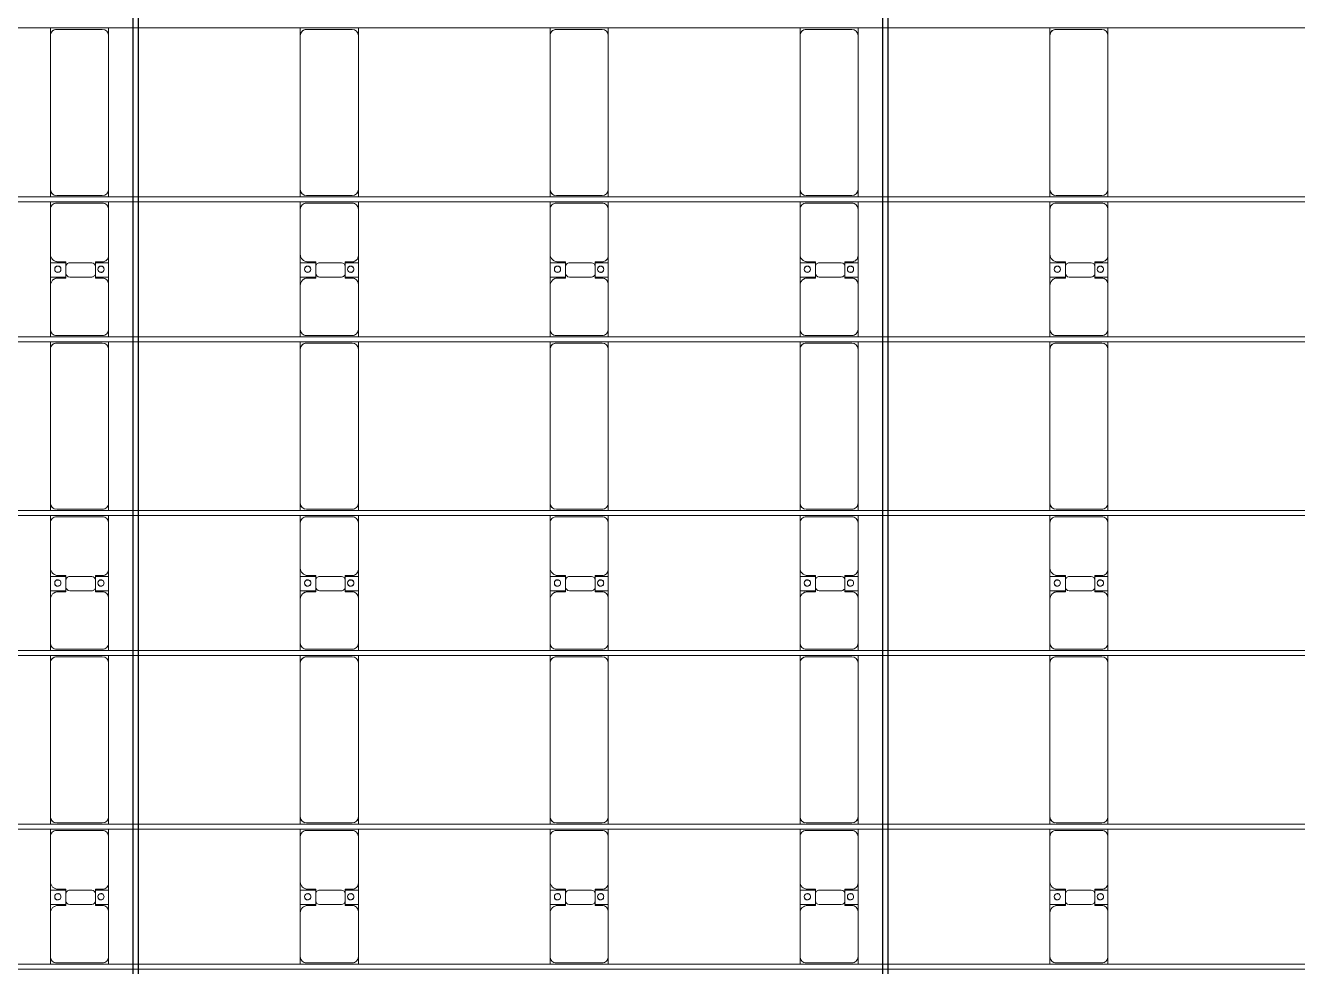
# Model space of a CAD drawing. Header units: millimetres. Extents: x -147246 to 112336, y -213734 to -86506.
# Drawn here: x -34547 to -24365, y -120805 to -113275 of the extents above; entities that cross this region are included whole.
import ezdxf

# ---------------------------------------------------------------- set-up
doc = ezdxf.new("R2010")
doc.units = ezdxf.units.MM
doc.layers.add('A-GENM', color=13, linetype='Continuous', lineweight=9)
doc.layers.add('S-BEAM', color=12, linetype='Continuous', lineweight=9)

# ---------------------------------------------------------------- blocks, each defined once
blk = doc.blocks.new('Dầm C52 - Dầm C52-18768-BỐ TRÍ KHUNG KẾT CẤU BÈ PIN 05')
at = {"layer": 'S-BEAM', "color": 1}
blk.add_line((-74474, 20), (74474, 20), dxfattribs=at)
blk = doc.blocks.new('Dầm C52 - Dầm C52-18769-BỐ TRÍ KHUNG KẾT CẤU BÈ PIN 05')
at = {"layer": 'S-BEAM', "color": 1}
for p, q in [((-74474, 20), (74474, 20)), ((74474, -20), (-74474, -20))]:
    blk.add_line(p, q, dxfattribs=at)
blk = doc.blocks.new('Dầm C52 - Dầm C52-18770-BỐ TRÍ KHUNG KẾT CẤU BÈ PIN 05')
at = {"layer": 'S-BEAM', "color": 1}
for p, q in [((-74474, 20), (74474, 20)), ((74474, -20), (-74474, -20))]:
    blk.add_line(p, q, dxfattribs=at)
blk = doc.blocks.new('Dầm C52 - Dầm C52-18771-BỐ TRÍ KHUNG KẾT CẤU BÈ PIN 05')
at = {"layer": 'S-BEAM', "color": 1}
for p, q in [((-74474, 20), (74474, 20)), ((74474, -20), (-74474, -20))]:
    blk.add_line(p, q, dxfattribs=at)
blk = doc.blocks.new('Dai phao do pin - DẢI PHAO ĐỠ PIN-V56-BỐ TRÍ KHUNG KẾT CẤU BÈ PIN 05')
at = {"layer": 'A-GENM', "color": 7}
for p, q in [((16889, 223), (16950, 223)), ((18180, 223), (16950, 223)), ((18180, 223), (18239, 223)), ((18279, 223), (18340, 223)), ((18710, 223), (18340, 223)), ((18710, 223), (18882, 223)), ((18768, 223), (18940, 223)), ((18768, 118), (18768, 223)), ((18882, 223), (18882, 118)), ((19300, 223), (18940, 223)), ((19300, 223), (19359, 223)), ((19399, 223), (19460, 223)), ((20690, 223), (19460, 223)), ((20690, 223), (20749, 223)), ((20789, 223), (20850, 223)), ((21220, 223), (20850, 223)), ((21220, 223), (21392, 223)), ((21278, 223), (21450, 223)), ((21278, 118), (21278, 223)), ((21392, 223), (21392, 118)), ((21810, 223), (21450, 223)), ((21810, 223), (21869, 223)), ((21909, 223), (21970, 223)), ((23200, 223), (21970, 223)), ((23200, 223), (23259, 223)), ((23299, 223), (23360, 223)), ((23730, 223), (23360, 223)), ((23730, 223), (23902, 223)), ((23788, 223), (23960, 223)), ((23788, 118), (23788, 223)), ((23902, 223), (23902, 118)), ((24320, 223), (23960, 223)), ((24320, 223), (24379, 223)), ((16900, 173), (16900, -192)), ((18230, -192), (18230, 173)), ((18290, 173), (18290, -192)), ((18760, 118), (18760, 173)), ((18852, 118), (18760, 118)), ((18890, 118), (18798, 118)), ((18890, 173), (18890, 118)), ((19350, -192), (19350, 173)), ((19410, 173), (19410, -192)), ((20740, -192), (20740, 173)), ((20800, 173), (20800, -192)), ((21270, 118), (21270, 173)), ((21362, 118), (21270, 118)), ((21400, 118), (21308, 118)), ((21400, 173), (21400, 118)), ((21860, -192), (21860, 173)), ((21920, 173), (21920, -192)), ((23250, -192), (23250, 173)), ((23310, 173), (23310, -192)), ((23780, 118), (23780, 173)), ((23872, 118), (23780, 118)), ((23910, 118), (23818, 118)), ((23910, 173), (23910, 118)), ((24370, -192), (24370, 173)), ((18768, 88), (18768, -88)), ((18882, -88), (18882, 88)), ((21278, 88), (21278, -88)), ((21392, -88), (21392, 88)), ((23788, 88), (23788, -88)), ((23902, -88), (23902, 88)), ((18760, -182), (18760, -118)), ((18760, -118), (18852, -118)), ((18768, -242), (18768, -118)), ((18798, -118), (18890, -118)), ((18882, -118), (18882, -242)), ((18890, -118), (18890, -182)), ((21270, -182), (21270, -118)), ((21270, -118), (21362, -118)), ((21278, -242), (21278, -118)), ((21308, -118), (21400, -118)), ((21392, -118), (21392, -242)), ((21400, -118), (21400, -182)), ((23780, -182), (23780, -118)), ((23780, -118), (23872, -118)), ((23788, -242), (23788, -118)), ((23818, -118), (23910, -118)), ((23902, -118), (23902, -242)), ((23910, -118), (23910, -182)), ((16950, -242), (16889, -242)), ((16950, -242), (18180, -242)), ((18239, -242), (18180, -242)), ((18340, -242), (18279, -242)), ((18340, -242), (18700, -242)), ((18882, -242), (18700, -242)), ((18950, -242), (18768, -242)), ((18950, -242), (19300, -242)), ((19359, -242), (19300, -242)), ((19460, -242), (19399, -242)), ((19460, -242), (20690, -242)), ((20749, -242), (20690, -242)), ((20850, -242), (20789, -242)), ((20850, -242), (21210, -242)), ((21392, -242), (21210, -242)), ((21460, -242), (21278, -242)), ((21460, -242), (21810, -242)), ((21869, -242), (21810, -242)), ((21970, -242), (21909, -242)), ((21970, -242), (23200, -242)), ((23259, -242), (23200, -242)), ((23360, -242), (23299, -242)), ((23360, -242), (23720, -242)), ((23902, -242), (23720, -242)), ((23970, -242), (23788, -242)), ((23970, -242), (24320, -242)), ((24379, -242), (24320, -242))]:
    blk.add_line(p, q, dxfattribs=at)
for centre, radius, start, end in [((16950, 173), 50, 90, 180), ((16950, 173), 50, 90, 180), ((18180, 173), 50, 0, 90), ((18180, 173), 50, 45, 90), ((18340, 173), 50, 90, 180), ((18340, 173), 50, 135, 180), ((18710, 173), 50, 360, 90), ((18710, 173), 50, 360, 45), ((18940, 173), 50, 90, 180), ((18940, 173), 50, 135, 180), ((19300, 173), 50, 0, 90), ((19300, 173), 50, 0, 45), ((19460, 173), 50, 90, 180), ((19460, 173), 50, 90, 180), ((20690, 173), 50, 360, 90), ((20690, 173), 50, 45, 90), ((20850, 173), 50, 90, 180), ((20850, 173), 50, 135, 180), ((21220, 173), 50, 0, 90), ((21220, 173), 50, 0, 45), ((21450, 173), 50, 90, 180), ((21450, 173), 50, 135, 180), ((21810, 173), 50, 360, 90), ((21810, 173), 50, 0, 45), ((21970, 173), 50, 90, 180), ((21970, 173), 50, 90, 180), ((23200, 173), 50, 0, 90), ((23200, 173), 50, 45, 90), ((23360, 173), 50, 90, 180), ((23360, 173), 50, 135, 180), ((23730, 173), 50, 360, 90), ((23730, 173), 50, 360, 45), ((23960, 173), 50, 90, 180), ((23960, 173), 50, 135, 180), ((24320, 173), 50, 0, 90), ((24320, 173), 50, 0, 45), ((18798, 88), 30, 90, 180), ((18819, 162), 25, 0, 180), ((18819, 162), 25, 180, 0), ((18821, 162), 25, 360, 180), ((18821, 162), 25, 180, 0), ((18852, 88), 30, 360, 90), ((21308, 88), 30, 90, 180), ((21329, 162), 25, 360, 180), ((21329, 162), 25, 180, 0), ((21331, 162), 25, 360, 180), ((21331, 162), 25, 180, 360), ((21362, 88), 30, 360, 90), ((23818, 88), 30, 90, 180), ((23839, 162), 25, 360, 180), ((23839, 162), 25, 180, 360), ((23841, 162), 25, 360, 180), ((23841, 162), 25, 180, 0), ((23872, 88), 30, 0, 90), ((18798, -88), 30, 180, 270), ((18852, -88), 30, 270, 0), ((21308, -88), 30, 180, 270), ((21362, -88), 30, 270, 0), ((23818, -88), 30, 180, 270), ((23872, -88), 30, 270, 0), ((16950, -192), 50, 180, 270), ((16950, -192), 50, 180, 255), ((18180, -192), 50, 270, 0), ((18340, -192), 50, 180, 270), ((18340, -192), 50, 180, 225), ((18700, -182), 60, 270, 0), ((18700, -182), 60, 330, 0), ((18819, -183), 25, 0, 180), ((18819, -183), 25, 180, 0), ((18821, -183), 25, 0, 180), ((18821, -183), 25, 180, 360), ((18950, -182), 60, 180, 270), ((18950, -182), 60, 180, 210), ((19300, -192), 50, 270, 0), ((19300, -192), 50, 315, 0), ((19460, -192), 50, 180, 270), ((19460, -192), 50, 180, 255), ((20690, -192), 50, 270, 360), ((20850, -192), 50, 180, 270), ((20850, -192), 50, 180, 225), ((21210, -182), 60, 270, 360), ((21210, -182), 60, 330, 360), ((21329, -183), 25, 360, 180), ((21329, -183), 25, 180, 360), ((21331, -183), 25, 360, 180), ((21331, -183), 25, 180, 360), ((21460, -182), 60, 180, 270), ((21460, -182), 60, 180, 210), ((21810, -192), 50, 270, 360), ((21810, -192), 50, 315, 360), ((21970, -192), 50, 180, 270), ((21970, -192), 50, 180, 255), ((23200, -192), 50, 270, 0), ((23360, -192), 50, 180, 270), ((23360, -192), 50, 180, 225), ((23720, -182), 60, 270, 0), ((23720, -182), 60, 330, 0), ((23839, -183), 25, 360, 180), ((23839, -183), 25, 180, 360), ((23841, -183), 25, 360, 180), ((23841, -183), 25, 180, 360), ((23970, -182), 60, 180, 270), ((23970, -182), 60, 180, 210), ((24320, -192), 50, 270, 0), ((24320, -192), 50, 315, 0), ((18180, -192), 50, 270, 345), ((20690, -192), 50, 270, 345), ((23200, -192), 50, 270, 345)]:
    blk.add_arc(centre, radius, start, end, dxfattribs=at)
blk = doc.blocks.new('Dai phao do pin - DẢI PHAO ĐỠ PIN-V57-BỐ TRÍ KHUNG KẾT CẤU BÈ PIN 05')
at = {"layer": 'A-GENM', "color": 7}
for p, q in [((16889, 223), (16950, 223)), ((18180, 223), (16950, 223)), ((18180, 223), (18239, 223)), ((18279, 223), (18340, 223)), ((18710, 223), (18340, 223)), ((18710, 223), (18882, 223)), ((18768, 223), (18940, 223)), ((18768, 118), (18768, 223)), ((18882, 223), (18882, 118)), ((19300, 223), (18940, 223)), ((19300, 223), (19359, 223)), ((19399, 223), (19460, 223)), ((20690, 223), (19460, 223)), ((20690, 223), (20749, 223)), ((20789, 223), (20850, 223)), ((21220, 223), (20850, 223)), ((21220, 223), (21392, 223)), ((21278, 223), (21450, 223)), ((21278, 118), (21278, 223)), ((21392, 223), (21392, 118)), ((21810, 223), (21450, 223)), ((21810, 223), (21869, 223)), ((21909, 223), (21970, 223)), ((23200, 223), (21970, 223)), ((23200, 223), (23259, 223)), ((23299, 223), (23360, 223)), ((23730, 223), (23360, 223)), ((23730, 223), (23902, 223)), ((23788, 223), (23960, 223)), ((23788, 118), (23788, 223)), ((23902, 223), (23902, 118)), ((24320, 223), (23960, 223)), ((24320, 223), (24379, 223)), ((16900, 173), (16900, -192)), ((18230, -192), (18230, 173)), ((18290, 173), (18290, -192)), ((18760, 118), (18760, 173)), ((18852, 118), (18760, 118)), ((18890, 118), (18798, 118)), ((18890, 173), (18890, 118)), ((19350, -192), (19350, 173)), ((19410, 173), (19410, -192)), ((20740, -192), (20740, 173)), ((20800, 173), (20800, -192)), ((21270, 118), (21270, 173)), ((21362, 118), (21270, 118)), ((21400, 118), (21308, 118)), ((21400, 173), (21400, 118)), ((21860, -192), (21860, 173)), ((21920, 173), (21920, -192)), ((23250, -192), (23250, 173)), ((23310, 173), (23310, -192)), ((23780, 118), (23780, 173)), ((23872, 118), (23780, 118)), ((23910, 118), (23818, 118)), ((23910, 173), (23910, 118)), ((24370, -192), (24370, 173)), ((18768, 88), (18768, -88)), ((18882, -88), (18882, 88)), ((21278, 88), (21278, -88)), ((21392, -88), (21392, 88)), ((23788, 88), (23788, -88)), ((23902, -88), (23902, 88)), ((18760, -182), (18760, -118)), ((18760, -118), (18852, -118)), ((18768, -242), (18768, -118)), ((18798, -118), (18890, -118)), ((18882, -118), (18882, -242)), ((18890, -118), (18890, -182)), ((21270, -182), (21270, -118)), ((21270, -118), (21362, -118)), ((21278, -242), (21278, -118)), ((21308, -118), (21400, -118)), ((21392, -118), (21392, -242)), ((21400, -118), (21400, -182)), ((23780, -182), (23780, -118)), ((23780, -118), (23872, -118)), ((23788, -242), (23788, -118)), ((23818, -118), (23910, -118)), ((23902, -118), (23902, -242)), ((23910, -118), (23910, -182)), ((16950, -242), (16889, -242)), ((16950, -242), (18180, -242)), ((18239, -242), (18180, -242)), ((18340, -242), (18279, -242)), ((18340, -242), (18700, -242)), ((18882, -242), (18700, -242)), ((18950, -242), (18768, -242)), ((18950, -242), (19300, -242)), ((19359, -242), (19300, -242)), ((19460, -242), (19399, -242)), ((19460, -242), (20690, -242)), ((20749, -242), (20690, -242)), ((20850, -242), (20789, -242)), ((20850, -242), (21210, -242)), ((21392, -242), (21210, -242)), ((21460, -242), (21278, -242)), ((21460, -242), (21810, -242)), ((21869, -242), (21810, -242)), ((21970, -242), (21909, -242)), ((21970, -242), (23200, -242)), ((23259, -242), (23200, -242)), ((23360, -242), (23299, -242)), ((23360, -242), (23720, -242)), ((23902, -242), (23720, -242)), ((23970, -242), (23788, -242)), ((23970, -242), (24320, -242)), ((24379, -242), (24320, -242))]:
    blk.add_line(p, q, dxfattribs=at)
for centre, radius, start, end in [((16950, 173), 50, 90, 180), ((16950, 173), 50, 90, 180), ((18180, 173), 50, 0, 90), ((18180, 173), 50, 45, 90), ((18340, 173), 50, 90, 180), ((18340, 173), 50, 135, 180), ((18710, 173), 50, 360, 90), ((18710, 173), 50, 360, 45), ((18940, 173), 50, 90, 180), ((18940, 173), 50, 135, 180), ((19300, 173), 50, 0, 90), ((19300, 173), 50, 0, 45), ((19460, 173), 50, 90, 180), ((19460, 173), 50, 90, 180), ((20690, 173), 50, 360, 90), ((20690, 173), 50, 45, 90), ((20850, 173), 50, 90, 180), ((20850, 173), 50, 135, 180), ((21220, 173), 50, 0, 90), ((21220, 173), 50, 0, 45), ((21450, 173), 50, 90, 180), ((21450, 173), 50, 135, 180), ((21810, 173), 50, 360, 90), ((21810, 173), 50, 0, 45), ((21970, 173), 50, 90, 180), ((21970, 173), 50, 90, 180), ((23200, 173), 50, 0, 90), ((23200, 173), 50, 45, 90), ((23360, 173), 50, 90, 180), ((23360, 173), 50, 135, 180), ((23730, 173), 50, 360, 90), ((23730, 173), 50, 360, 45), ((23960, 173), 50, 90, 180), ((23960, 173), 50, 135, 180), ((24320, 173), 50, 0, 90), ((24320, 173), 50, 0, 45), ((18798, 88), 30, 90, 180), ((18819, 162), 25, 0, 180), ((18819, 162), 25, 180, 0), ((18821, 162), 25, 360, 180), ((18821, 162), 25, 180, 0), ((18852, 88), 30, 360, 90), ((21308, 88), 30, 90, 180), ((21329, 162), 25, 360, 180), ((21329, 162), 25, 180, 0), ((21331, 162), 25, 360, 180), ((21331, 162), 25, 180, 360), ((21362, 88), 30, 360, 90), ((23818, 88), 30, 90, 180), ((23839, 162), 25, 360, 180), ((23839, 162), 25, 180, 360), ((23841, 162), 25, 360, 180), ((23841, 162), 25, 180, 0), ((23872, 88), 30, 0, 90), ((18798, -88), 30, 180, 270), ((18852, -88), 30, 270, 0), ((21308, -88), 30, 180, 270), ((21362, -88), 30, 270, 0), ((23818, -88), 30, 180, 270), ((23872, -88), 30, 270, 0), ((16950, -192), 50, 180, 270), ((16950, -192), 50, 180, 255), ((18180, -192), 50, 270, 0), ((18340, -192), 50, 180, 270), ((18340, -192), 50, 180, 225), ((18700, -182), 60, 270, 0), ((18700, -182), 60, 330, 0), ((18819, -183), 25, 0, 180), ((18819, -183), 25, 180, 0), ((18821, -183), 25, 0, 180), ((18821, -183), 25, 180, 360), ((18950, -182), 60, 180, 270), ((18950, -182), 60, 180, 210), ((19300, -192), 50, 270, 0), ((19300, -192), 50, 315, 0), ((19460, -192), 50, 180, 270), ((19460, -192), 50, 180, 255), ((20690, -192), 50, 270, 360), ((20850, -192), 50, 180, 270), ((20850, -192), 50, 180, 225), ((21210, -182), 60, 270, 360), ((21210, -182), 60, 330, 360), ((21329, -183), 25, 360, 180), ((21329, -183), 25, 180, 360), ((21331, -183), 25, 360, 180), ((21331, -183), 25, 180, 360), ((21460, -182), 60, 180, 270), ((21460, -182), 60, 180, 210), ((21810, -192), 50, 270, 360), ((21810, -192), 50, 315, 360), ((21970, -192), 50, 180, 270), ((21970, -192), 50, 180, 255), ((23200, -192), 50, 270, 0), ((23360, -192), 50, 180, 270), ((23360, -192), 50, 180, 225), ((23720, -182), 60, 270, 0), ((23720, -182), 60, 330, 0), ((23839, -183), 25, 360, 180), ((23839, -183), 25, 180, 360), ((23841, -183), 25, 360, 180), ((23841, -183), 25, 180, 360), ((23970, -182), 60, 180, 270), ((23970, -182), 60, 180, 210), ((24320, -192), 50, 270, 0), ((24320, -192), 50, 315, 0), ((18180, -192), 50, 270, 345), ((20690, -192), 50, 270, 345), ((23200, -192), 50, 270, 345)]:
    blk.add_arc(centre, radius, start, end, dxfattribs=at)
blk = doc.blocks.new('Dai phao do pin - DẢI PHAO ĐỠ PIN-V58-BỐ TRÍ KHUNG KẾT CẤU BÈ PIN 05')
at = {"layer": 'A-GENM', "color": 7}
for p, q in [((16889, 223), (16950, 223)), ((18180, 223), (16950, 223)), ((18180, 223), (18239, 223)), ((18279, 223), (18340, 223)), ((18710, 223), (18340, 223)), ((18710, 223), (18882, 223)), ((18768, 223), (18940, 223)), ((18768, 118), (18768, 223)), ((18882, 223), (18882, 118)), ((19300, 223), (18940, 223)), ((19300, 223), (19359, 223)), ((19399, 223), (19460, 223)), ((20690, 223), (19460, 223)), ((20690, 223), (20749, 223)), ((20789, 223), (20850, 223)), ((21220, 223), (20850, 223)), ((21220, 223), (21392, 223)), ((21278, 223), (21450, 223)), ((21278, 118), (21278, 223)), ((21392, 223), (21392, 118)), ((21810, 223), (21450, 223)), ((21810, 223), (21869, 223)), ((21909, 223), (21970, 223)), ((23200, 223), (21970, 223)), ((23200, 223), (23259, 223)), ((23299, 223), (23360, 223)), ((23730, 223), (23360, 223)), ((23730, 223), (23902, 223)), ((23788, 223), (23960, 223)), ((23788, 118), (23788, 223)), ((23902, 223), (23902, 118)), ((24320, 223), (23960, 223)), ((24320, 223), (24379, 223)), ((16900, 173), (16900, -192)), ((18230, -192), (18230, 173)), ((18290, 173), (18290, -192)), ((18760, 118), (18760, 173)), ((18852, 118), (18760, 118)), ((18890, 118), (18798, 118)), ((18890, 173), (18890, 118)), ((19350, -192), (19350, 173)), ((19410, 173), (19410, -192)), ((20740, -192), (20740, 173)), ((20800, 173), (20800, -192)), ((21270, 118), (21270, 173)), ((21362, 118), (21270, 118)), ((21400, 118), (21308, 118)), ((21400, 173), (21400, 118)), ((21860, -192), (21860, 173)), ((21920, 173), (21920, -192)), ((23250, -192), (23250, 173)), ((23310, 173), (23310, -192)), ((23780, 118), (23780, 173)), ((23872, 118), (23780, 118)), ((23910, 118), (23818, 118)), ((23910, 173), (23910, 118)), ((24370, -192), (24370, 173)), ((18768, 88), (18768, -88)), ((18882, -88), (18882, 88)), ((21278, 88), (21278, -88)), ((21392, -88), (21392, 88)), ((23788, 88), (23788, -88)), ((23902, -88), (23902, 88)), ((18760, -182), (18760, -118)), ((18760, -118), (18852, -118)), ((18768, -242), (18768, -118)), ((18798, -118), (18890, -118)), ((18882, -118), (18882, -242)), ((18890, -118), (18890, -182)), ((21270, -182), (21270, -118)), ((21270, -118), (21362, -118)), ((21278, -242), (21278, -118)), ((21308, -118), (21400, -118)), ((21392, -118), (21392, -242)), ((21400, -118), (21400, -182)), ((23780, -182), (23780, -118)), ((23780, -118), (23872, -118)), ((23788, -242), (23788, -118)), ((23818, -118), (23910, -118)), ((23902, -118), (23902, -242)), ((23910, -118), (23910, -182)), ((16950, -242), (16889, -242)), ((16950, -242), (18180, -242)), ((18239, -242), (18180, -242)), ((18340, -242), (18279, -242)), ((18340, -242), (18700, -242)), ((18882, -242), (18700, -242)), ((18950, -242), (18768, -242)), ((18950, -242), (19300, -242)), ((19359, -242), (19300, -242)), ((19460, -242), (19399, -242)), ((19460, -242), (20690, -242)), ((20749, -242), (20690, -242)), ((20850, -242), (20789, -242)), ((20850, -242), (21210, -242)), ((21392, -242), (21210, -242)), ((21460, -242), (21278, -242)), ((21460, -242), (21810, -242)), ((21869, -242), (21810, -242)), ((21970, -242), (21909, -242)), ((21970, -242), (23200, -242)), ((23259, -242), (23200, -242)), ((23360, -242), (23299, -242)), ((23360, -242), (23720, -242)), ((23902, -242), (23720, -242)), ((23970, -242), (23788, -242)), ((23970, -242), (24320, -242)), ((24379, -242), (24320, -242))]:
    blk.add_line(p, q, dxfattribs=at)
for centre, radius, start, end in [((16950, 173), 50, 90, 180), ((16950, 173), 50, 90, 180), ((18180, 173), 50, 0, 90), ((18180, 173), 50, 45, 90), ((18340, 173), 50, 90, 180), ((18340, 173), 50, 135, 180), ((18710, 173), 50, 360, 90), ((18710, 173), 50, 360, 45), ((18940, 173), 50, 90, 180), ((18940, 173), 50, 135, 180), ((19300, 173), 50, 0, 90), ((19300, 173), 50, 0, 45), ((19460, 173), 50, 90, 180), ((19460, 173), 50, 90, 180), ((20690, 173), 50, 360, 90), ((20690, 173), 50, 45, 90), ((20850, 173), 50, 90, 180), ((20850, 173), 50, 135, 180), ((21220, 173), 50, 0, 90), ((21220, 173), 50, 0, 45), ((21450, 173), 50, 90, 180), ((21450, 173), 50, 135, 180), ((21810, 173), 50, 360, 90), ((21810, 173), 50, 0, 45), ((21970, 173), 50, 90, 180), ((21970, 173), 50, 90, 180), ((23200, 173), 50, 0, 90), ((23200, 173), 50, 45, 90), ((23360, 173), 50, 90, 180), ((23360, 173), 50, 135, 180), ((23730, 173), 50, 360, 90), ((23730, 173), 50, 360, 45), ((23960, 173), 50, 90, 180), ((23960, 173), 50, 135, 180), ((24320, 173), 50, 0, 90), ((24320, 173), 50, 0, 45), ((18798, 88), 30, 90, 180), ((18819, 162), 25, 0, 180), ((18819, 162), 25, 180, 0), ((18821, 162), 25, 360, 180), ((18821, 162), 25, 180, 0), ((18852, 88), 30, 360, 90), ((21308, 88), 30, 90, 180), ((21329, 162), 25, 360, 180), ((21329, 162), 25, 180, 0), ((21331, 162), 25, 360, 180), ((21331, 162), 25, 180, 360), ((21362, 88), 30, 360, 90), ((23818, 88), 30, 90, 180), ((23839, 162), 25, 360, 180), ((23839, 162), 25, 180, 360), ((23841, 162), 25, 360, 180), ((23841, 162), 25, 180, 0), ((23872, 88), 30, 0, 90), ((18798, -88), 30, 180, 270), ((18852, -88), 30, 270, 0), ((21308, -88), 30, 180, 270), ((21362, -88), 30, 270, 0), ((23818, -88), 30, 180, 270), ((23872, -88), 30, 270, 0), ((16950, -192), 50, 180, 270), ((16950, -192), 50, 180, 255), ((18180, -192), 50, 270, 0), ((18340, -192), 50, 180, 270), ((18340, -192), 50, 180, 225), ((18700, -182), 60, 270, 0), ((18700, -182), 60, 330, 0), ((18819, -183), 25, 0, 180), ((18819, -183), 25, 180, 0), ((18821, -183), 25, 0, 180), ((18821, -183), 25, 180, 360), ((18950, -182), 60, 180, 270), ((18950, -182), 60, 180, 210), ((19300, -192), 50, 270, 0), ((19300, -192), 50, 315, 0), ((19460, -192), 50, 180, 270), ((19460, -192), 50, 180, 255), ((20690, -192), 50, 270, 360), ((20850, -192), 50, 180, 270), ((20850, -192), 50, 180, 225), ((21210, -182), 60, 270, 360), ((21210, -182), 60, 330, 360), ((21329, -183), 25, 360, 180), ((21329, -183), 25, 180, 360), ((21331, -183), 25, 360, 180), ((21331, -183), 25, 180, 360), ((21460, -182), 60, 180, 270), ((21460, -182), 60, 180, 210), ((21810, -192), 50, 270, 360), ((21810, -192), 50, 315, 360), ((21970, -192), 50, 180, 270), ((21970, -192), 50, 180, 255), ((23200, -192), 50, 270, 0), ((23360, -192), 50, 180, 270), ((23360, -192), 50, 180, 225), ((23720, -182), 60, 270, 0), ((23720, -182), 60, 330, 0), ((23839, -183), 25, 360, 180), ((23839, -183), 25, 180, 360), ((23841, -183), 25, 360, 180), ((23841, -183), 25, 180, 360), ((23970, -182), 60, 180, 270), ((23970, -182), 60, 180, 210), ((24320, -192), 50, 270, 0), ((24320, -192), 50, 315, 0), ((18180, -192), 50, 270, 345), ((20690, -192), 50, 270, 345), ((23200, -192), 50, 270, 345)]:
    blk.add_arc(centre, radius, start, end, dxfattribs=at)
blk = doc.blocks.new('Dai phao do pin - DẢI PHAO ĐỠ PIN-V59-BỐ TRÍ KHUNG KẾT CẤU BÈ PIN 05')
at = {"layer": 'A-GENM', "color": 7}
for p, q in [((16889, 223), (16950, 223)), ((18180, 223), (16950, 223)), ((18180, 223), (18239, 223)), ((18279, 223), (18340, 223)), ((18710, 223), (18340, 223)), ((18710, 223), (18882, 223)), ((18768, 223), (18940, 223)), ((18768, 118), (18768, 223)), ((18882, 223), (18882, 118)), ((19300, 223), (18940, 223)), ((19300, 223), (19359, 223)), ((19399, 223), (19460, 223)), ((20690, 223), (19460, 223)), ((20690, 223), (20749, 223)), ((20789, 223), (20850, 223)), ((21220, 223), (20850, 223)), ((21220, 223), (21392, 223)), ((21278, 223), (21450, 223)), ((21278, 118), (21278, 223)), ((21392, 223), (21392, 118)), ((21810, 223), (21450, 223)), ((21810, 223), (21869, 223)), ((21909, 223), (21970, 223)), ((23200, 223), (21970, 223)), ((23200, 223), (23259, 223)), ((23299, 223), (23360, 223)), ((23730, 223), (23360, 223)), ((23730, 223), (23902, 223)), ((23788, 223), (23960, 223)), ((23788, 118), (23788, 223)), ((23902, 223), (23902, 118)), ((24320, 223), (23960, 223)), ((24320, 223), (24379, 223)), ((16900, 173), (16900, -192)), ((18230, -192), (18230, 173)), ((18290, 173), (18290, -192)), ((18760, 118), (18760, 173)), ((18852, 118), (18760, 118)), ((18890, 118), (18798, 118)), ((18890, 173), (18890, 118)), ((19350, -192), (19350, 173)), ((19410, 173), (19410, -192)), ((20740, -192), (20740, 173)), ((20800, 173), (20800, -192)), ((21270, 118), (21270, 173)), ((21362, 118), (21270, 118)), ((21400, 118), (21308, 118)), ((21400, 173), (21400, 118)), ((21860, -192), (21860, 173)), ((21920, 173), (21920, -192)), ((23250, -192), (23250, 173)), ((23310, 173), (23310, -192)), ((23780, 118), (23780, 173)), ((23872, 118), (23780, 118)), ((23910, 118), (23818, 118)), ((23910, 173), (23910, 118)), ((24370, -192), (24370, 173)), ((18768, 88), (18768, -88)), ((18882, -88), (18882, 88)), ((21278, 88), (21278, -88)), ((21392, -88), (21392, 88)), ((23788, 88), (23788, -88)), ((23902, -88), (23902, 88)), ((18760, -182), (18760, -118)), ((18760, -118), (18852, -118)), ((18768, -242), (18768, -118)), ((18798, -118), (18890, -118)), ((18882, -118), (18882, -242)), ((18890, -118), (18890, -182)), ((21270, -182), (21270, -118)), ((21270, -118), (21362, -118)), ((21278, -242), (21278, -118)), ((21308, -118), (21400, -118)), ((21392, -118), (21392, -242)), ((21400, -118), (21400, -182)), ((23780, -182), (23780, -118)), ((23780, -118), (23872, -118)), ((23788, -242), (23788, -118)), ((23818, -118), (23910, -118)), ((23902, -118), (23902, -242)), ((23910, -118), (23910, -182)), ((16950, -242), (16889, -242)), ((16950, -242), (18180, -242)), ((18239, -242), (18180, -242)), ((18340, -242), (18279, -242)), ((18340, -242), (18700, -242)), ((18882, -242), (18700, -242)), ((18950, -242), (18768, -242)), ((18950, -242), (19300, -242)), ((19359, -242), (19300, -242)), ((19460, -242), (19399, -242)), ((19460, -242), (20690, -242)), ((20749, -242), (20690, -242)), ((20850, -242), (20789, -242)), ((20850, -242), (21210, -242)), ((21392, -242), (21210, -242)), ((21460, -242), (21278, -242)), ((21460, -242), (21810, -242)), ((21869, -242), (21810, -242)), ((21970, -242), (21909, -242)), ((21970, -242), (23200, -242)), ((23259, -242), (23200, -242)), ((23360, -242), (23299, -242)), ((23360, -242), (23720, -242)), ((23902, -242), (23720, -242)), ((23970, -242), (23788, -242)), ((23970, -242), (24320, -242)), ((24379, -242), (24320, -242))]:
    blk.add_line(p, q, dxfattribs=at)
for centre, radius, start, end in [((16950, 173), 50, 90, 180), ((16950, 173), 50, 90, 180), ((18180, 173), 50, 0, 90), ((18180, 173), 50, 45, 90), ((18340, 173), 50, 90, 180), ((18340, 173), 50, 135, 180), ((18710, 173), 50, 360, 90), ((18710, 173), 50, 360, 45), ((18940, 173), 50, 90, 180), ((18940, 173), 50, 135, 180), ((19300, 173), 50, 0, 90), ((19300, 173), 50, 0, 45), ((19460, 173), 50, 90, 180), ((19460, 173), 50, 90, 180), ((20690, 173), 50, 360, 90), ((20690, 173), 50, 45, 90), ((20850, 173), 50, 90, 180), ((20850, 173), 50, 135, 180), ((21220, 173), 50, 0, 90), ((21220, 173), 50, 0, 45), ((21450, 173), 50, 90, 180), ((21450, 173), 50, 135, 180), ((21810, 173), 50, 360, 90), ((21810, 173), 50, 0, 45), ((21970, 173), 50, 90, 180), ((21970, 173), 50, 90, 180), ((23200, 173), 50, 0, 90), ((23200, 173), 50, 45, 90), ((23360, 173), 50, 90, 180), ((23360, 173), 50, 135, 180), ((23730, 173), 50, 360, 90), ((23730, 173), 50, 360, 45), ((23960, 173), 50, 90, 180), ((23960, 173), 50, 135, 180), ((24320, 173), 50, 0, 90), ((24320, 173), 50, 0, 45), ((18798, 88), 30, 90, 180), ((18819, 162), 25, 0, 180), ((18819, 162), 25, 180, 0), ((18821, 162), 25, 360, 180), ((18821, 162), 25, 180, 0), ((18852, 88), 30, 360, 90), ((21308, 88), 30, 90, 180), ((21329, 162), 25, 360, 180), ((21329, 162), 25, 180, 0), ((21331, 162), 25, 360, 180), ((21331, 162), 25, 180, 360), ((21362, 88), 30, 360, 90), ((23818, 88), 30, 90, 180), ((23839, 162), 25, 360, 180), ((23839, 162), 25, 180, 360), ((23841, 162), 25, 360, 180), ((23841, 162), 25, 180, 0), ((23872, 88), 30, 0, 90), ((18798, -88), 30, 180, 270), ((18852, -88), 30, 270, 0), ((21308, -88), 30, 180, 270), ((21362, -88), 30, 270, 0), ((23818, -88), 30, 180, 270), ((23872, -88), 30, 270, 0), ((16950, -192), 50, 180, 270), ((16950, -192), 50, 180, 255), ((18180, -192), 50, 270, 0), ((18340, -192), 50, 180, 270), ((18340, -192), 50, 180, 225), ((18700, -182), 60, 270, 0), ((18700, -182), 60, 330, 0), ((18819, -183), 25, 0, 180), ((18819, -183), 25, 180, 0), ((18821, -183), 25, 0, 180), ((18821, -183), 25, 180, 360), ((18950, -182), 60, 180, 270), ((18950, -182), 60, 180, 210), ((19300, -192), 50, 270, 0), ((19300, -192), 50, 315, 0), ((19460, -192), 50, 180, 270), ((19460, -192), 50, 180, 255), ((20690, -192), 50, 270, 360), ((20850, -192), 50, 180, 270), ((20850, -192), 50, 180, 225), ((21210, -182), 60, 270, 360), ((21210, -182), 60, 330, 360), ((21329, -183), 25, 360, 180), ((21329, -183), 25, 180, 360), ((21331, -183), 25, 360, 180), ((21331, -183), 25, 180, 360), ((21460, -182), 60, 180, 270), ((21460, -182), 60, 180, 210), ((21810, -192), 50, 270, 360), ((21810, -192), 50, 315, 360), ((21970, -192), 50, 180, 270), ((21970, -192), 50, 180, 255), ((23200, -192), 50, 270, 0), ((23360, -192), 50, 180, 270), ((23360, -192), 50, 180, 225), ((23720, -182), 60, 270, 0), ((23720, -182), 60, 330, 0), ((23839, -183), 25, 360, 180), ((23839, -183), 25, 180, 360), ((23841, -183), 25, 360, 180), ((23841, -183), 25, 180, 360), ((23970, -182), 60, 180, 270), ((23970, -182), 60, 180, 210), ((24320, -192), 50, 270, 0), ((24320, -192), 50, 315, 0), ((18180, -192), 50, 270, 345), ((20690, -192), 50, 270, 345), ((23200, -192), 50, 270, 345)]:
    blk.add_arc(centre, radius, start, end, dxfattribs=at)
blk = doc.blocks.new('Dai phao do pin - DẢI PHAO ĐỠ PIN-V60-BỐ TRÍ KHUNG KẾT CẤU BÈ PIN 05')
at = {"layer": 'A-GENM', "color": 7}
for p, q in [((16889, 223), (16950, 223)), ((18180, 223), (16950, 223)), ((18180, 223), (18239, 223)), ((18279, 223), (18340, 223)), ((18710, 223), (18340, 223)), ((18710, 223), (18882, 223)), ((18768, 223), (18940, 223)), ((18768, 118), (18768, 223)), ((18882, 223), (18882, 118)), ((19300, 223), (18940, 223)), ((19300, 223), (19359, 223)), ((19399, 223), (19460, 223)), ((20690, 223), (19460, 223)), ((20690, 223), (20749, 223)), ((20789, 223), (20850, 223)), ((21220, 223), (20850, 223)), ((21220, 223), (21392, 223)), ((21278, 223), (21450, 223)), ((21278, 118), (21278, 223)), ((21392, 223), (21392, 118)), ((21810, 223), (21450, 223)), ((21810, 223), (21869, 223)), ((21909, 223), (21970, 223)), ((23200, 223), (21970, 223)), ((23200, 223), (23259, 223)), ((23299, 223), (23360, 223)), ((23730, 223), (23360, 223)), ((23730, 223), (23902, 223)), ((23788, 223), (23960, 223)), ((23788, 118), (23788, 223)), ((23902, 223), (23902, 118)), ((24320, 223), (23960, 223)), ((24320, 223), (24379, 223)), ((16900, 173), (16900, -192)), ((18230, -192), (18230, 173)), ((18290, 173), (18290, -192)), ((18760, 118), (18760, 173)), ((18852, 118), (18760, 118)), ((18890, 118), (18798, 118)), ((18890, 173), (18890, 118)), ((19350, -192), (19350, 173)), ((19410, 173), (19410, -192)), ((20740, -192), (20740, 173)), ((20800, 173), (20800, -192)), ((21270, 118), (21270, 173)), ((21362, 118), (21270, 118)), ((21400, 118), (21308, 118)), ((21400, 173), (21400, 118)), ((21860, -192), (21860, 173)), ((21920, 173), (21920, -192)), ((23250, -192), (23250, 173)), ((23310, 173), (23310, -192)), ((23780, 118), (23780, 173)), ((23872, 118), (23780, 118)), ((23910, 118), (23818, 118)), ((23910, 173), (23910, 118)), ((24370, -192), (24370, 173)), ((18768, 88), (18768, -88)), ((18882, -88), (18882, 88)), ((21278, 88), (21278, -88)), ((21392, -88), (21392, 88)), ((23788, 88), (23788, -88)), ((23902, -88), (23902, 88)), ((18760, -182), (18760, -118)), ((18760, -118), (18852, -118)), ((18768, -242), (18768, -118)), ((18798, -118), (18890, -118)), ((18882, -118), (18882, -242)), ((18890, -118), (18890, -182)), ((21270, -182), (21270, -118)), ((21270, -118), (21362, -118)), ((21278, -242), (21278, -118)), ((21308, -118), (21400, -118)), ((21392, -118), (21392, -242)), ((21400, -118), (21400, -182)), ((23780, -182), (23780, -118)), ((23780, -118), (23872, -118)), ((23788, -242), (23788, -118)), ((23818, -118), (23910, -118)), ((23902, -118), (23902, -242)), ((23910, -118), (23910, -182)), ((16950, -242), (16889, -242)), ((16950, -242), (18180, -242)), ((18239, -242), (18180, -242)), ((18340, -242), (18279, -242)), ((18340, -242), (18700, -242)), ((18882, -242), (18700, -242)), ((18950, -242), (18768, -242)), ((18950, -242), (19300, -242)), ((19359, -242), (19300, -242)), ((19460, -242), (19399, -242)), ((19460, -242), (20690, -242)), ((20749, -242), (20690, -242)), ((20850, -242), (20789, -242)), ((20850, -242), (21210, -242)), ((21392, -242), (21210, -242)), ((21460, -242), (21278, -242)), ((21460, -242), (21810, -242)), ((21869, -242), (21810, -242)), ((21970, -242), (21909, -242)), ((21970, -242), (23200, -242)), ((23259, -242), (23200, -242)), ((23360, -242), (23299, -242)), ((23360, -242), (23720, -242)), ((23902, -242), (23720, -242)), ((23970, -242), (23788, -242)), ((23970, -242), (24320, -242)), ((24379, -242), (24320, -242))]:
    blk.add_line(p, q, dxfattribs=at)
for centre, radius, start, end in [((16950, 173), 50, 90, 180), ((16950, 173), 50, 90, 180), ((18180, 173), 50, 0, 90), ((18180, 173), 50, 45, 90), ((18340, 173), 50, 90, 180), ((18340, 173), 50, 135, 180), ((18710, 173), 50, 360, 90), ((18710, 173), 50, 360, 45), ((18940, 173), 50, 90, 180), ((18940, 173), 50, 135, 180), ((19300, 173), 50, 0, 90), ((19300, 173), 50, 0, 45), ((19460, 173), 50, 90, 180), ((19460, 173), 50, 90, 180), ((20690, 173), 50, 360, 90), ((20690, 173), 50, 45, 90), ((20850, 173), 50, 90, 180), ((20850, 173), 50, 135, 180), ((21220, 173), 50, 0, 90), ((21220, 173), 50, 0, 45), ((21450, 173), 50, 90, 180), ((21450, 173), 50, 135, 180), ((21810, 173), 50, 360, 90), ((21810, 173), 50, 0, 45), ((21970, 173), 50, 90, 180), ((21970, 173), 50, 90, 180), ((23200, 173), 50, 0, 90), ((23200, 173), 50, 45, 90), ((23360, 173), 50, 90, 180), ((23360, 173), 50, 135, 180), ((23730, 173), 50, 360, 90), ((23730, 173), 50, 360, 45), ((23960, 173), 50, 90, 180), ((23960, 173), 50, 135, 180), ((24320, 173), 50, 0, 90), ((24320, 173), 50, 0, 45), ((18798, 88), 30, 90, 180), ((18819, 162), 25, 0, 180), ((18819, 162), 25, 180, 0), ((18821, 162), 25, 360, 180), ((18821, 162), 25, 180, 0), ((18852, 88), 30, 360, 90), ((21308, 88), 30, 90, 180), ((21329, 162), 25, 360, 180), ((21329, 162), 25, 180, 0), ((21331, 162), 25, 360, 180), ((21331, 162), 25, 180, 360), ((21362, 88), 30, 360, 90), ((23818, 88), 30, 90, 180), ((23839, 162), 25, 360, 180), ((23839, 162), 25, 180, 360), ((23841, 162), 25, 360, 180), ((23841, 162), 25, 180, 0), ((23872, 88), 30, 0, 90), ((18798, -88), 30, 180, 270), ((18852, -88), 30, 270, 0), ((21308, -88), 30, 180, 270), ((21362, -88), 30, 270, 0), ((23818, -88), 30, 180, 270), ((23872, -88), 30, 270, 0), ((16950, -192), 50, 180, 270), ((16950, -192), 50, 180, 255), ((18180, -192), 50, 270, 0), ((18340, -192), 50, 180, 270), ((18340, -192), 50, 180, 225), ((18700, -182), 60, 270, 0), ((18700, -182), 60, 330, 0), ((18819, -183), 25, 0, 180), ((18819, -183), 25, 180, 0), ((18821, -183), 25, 0, 180), ((18821, -183), 25, 180, 360), ((18950, -182), 60, 180, 270), ((18950, -182), 60, 180, 210), ((19300, -192), 50, 270, 0), ((19300, -192), 50, 315, 0), ((19460, -192), 50, 180, 270), ((19460, -192), 50, 180, 255), ((20690, -192), 50, 270, 360), ((20850, -192), 50, 180, 270), ((20850, -192), 50, 180, 225), ((21210, -182), 60, 270, 360), ((21210, -182), 60, 330, 360), ((21329, -183), 25, 360, 180), ((21329, -183), 25, 180, 360), ((21331, -183), 25, 360, 180), ((21331, -183), 25, 180, 360), ((21460, -182), 60, 180, 270), ((21460, -182), 60, 180, 210), ((21810, -192), 50, 270, 360), ((21810, -192), 50, 315, 360), ((21970, -192), 50, 180, 270), ((21970, -192), 50, 180, 255), ((23200, -192), 50, 270, 0), ((23360, -192), 50, 180, 270), ((23360, -192), 50, 180, 225), ((23720, -182), 60, 270, 0), ((23720, -182), 60, 330, 0), ((23839, -183), 25, 360, 180), ((23839, -183), 25, 180, 360), ((23841, -183), 25, 360, 180), ((23841, -183), 25, 180, 360), ((23970, -182), 60, 180, 270), ((23970, -182), 60, 180, 210), ((24320, -192), 50, 270, 0), ((24320, -192), 50, 315, 0), ((18180, -192), 50, 270, 345), ((20690, -192), 50, 270, 345), ((23200, -192), 50, 270, 345)]:
    blk.add_arc(centre, radius, start, end, dxfattribs=at)
blk = doc.blocks.new('Dầm C52 - Hộp 40x60-25900-BỐ TRÍ KHUNG KẾT CẤU BÈ PIN 05')
at = {"layer": 'S-BEAM', "color": 3, "lineweight": 25}
for p, q in [((-55977, 20), (55977, 20)), ((55977, -20), (-55977, -20))]:
    blk.add_line(p, q, dxfattribs=at)
blk = doc.blocks.new('Dầm C52 - Hộp 40x60-25901-BỐ TRÍ KHUNG KẾT CẤU BÈ PIN 05')
at = {"layer": 'S-BEAM', "color": 3, "lineweight": 25}
for p, q in [((-55977, 20), (55977, 20)), ((55977, -20), (-55977, -20))]:
    blk.add_line(p, q, dxfattribs=at)
blk = doc.blocks.new('HOBANMONG_BEPIN 5_rvt-1-BỐ TRÍ KHUNG KẾT CẤU BÈ PIN 05')
at = {"layer": 'A-GENM', "color": 3, "lineweight": 25, "rotation": 269.9997710125194}
for name, p in [('Dai phao do pin - DẢI PHAO ĐỠ PIN-V56-BỐ TRÍ KHUNG KẾT CẤU BÈ PIN 05', (-34105, -96406)), ('Dai phao do pin - DẢI PHAO ĐỠ PIN-V57-BỐ TRÍ KHUNG KẾT CẤU BÈ PIN 05', (-32105, -96406)), ('Dai phao do pin - DẢI PHAO ĐỠ PIN-V58-BỐ TRÍ KHUNG KẾT CẤU BÈ PIN 05', (-30105, -96406)), ('Dai phao do pin - DẢI PHAO ĐỠ PIN-V59-BỐ TRÍ KHUNG KẾT CẤU BÈ PIN 05', (-28105, -96406)), ('Dai phao do pin - DẢI PHAO ĐỠ PIN-V60-BỐ TRÍ KHUNG KẾT CẤU BÈ PIN 05', (-26105, -96406))]:
    blk.add_blockref(name, p, dxfattribs=at)
at = {"layer": 'S-BEAM', "color": 3, "lineweight": 25}
for name, p, rotation in [('Dầm C52 - Hộp 40x60-25900-BỐ TRÍ KHUNG KẾT CẤU BÈ PIN 05', (-33664, -148542), 269.9997710125197), ('Dầm C52 - Hộp 40x60-25901-BỐ TRÍ KHUNG KẾT CẤU BÈ PIN 05', (-27664, -148542), 269.9997710125197), ('Dầm C52 - Dầm C52-18768-BỐ TRÍ KHUNG KẾT CẤU BÈ PIN 05', (-66080, -113275), 179.9997710135151), ('Dầm C52 - Dầm C52-18769-BỐ TRÍ KHUNG KẾT CẤU BÈ PIN 05', (-66080, -114665), 179.9997710135151), ('Dầm C52 - Dầm C52-18769-BỐ TRÍ KHUNG KẾT CẤU BÈ PIN 05', (-66080, -115785), 179.9997710135151), ('Dầm C52 - Dầm C52-18770-BỐ TRÍ KHUNG KẾT CẤU BÈ PIN 05', (-66080, -117175), 179.9997710135151), ('Dầm C52 - Dầm C52-18770-BỐ TRÍ KHUNG KẾT CẤU BÈ PIN 05', (-66080, -118295), 179.9997710135151), ('Dầm C52 - Dầm C52-18771-BỐ TRÍ KHUNG KẾT CẤU BÈ PIN 05', (-66080, -119685), 179.9997710135151), ('Dầm C52 - Dầm C52-18771-BỐ TRÍ KHUNG KẾT CẤU BÈ PIN 05', (-66080, -120805), 179.9997710135151)]:
    blk.add_blockref(name, p, dxfattribs=dict(at, rotation=rotation))

msp = doc.modelspace()

# ---------------------------------------------------------------- block references
at = {"lineweight": 5}
msp.add_blockref('HOBANMONG_BEPIN 5_rvt-1-BỐ TRÍ KHUNG KẾT CẤU BÈ PIN 05', (0, 0), dxfattribs=at)

doc.saveas('drawing.dxf')
